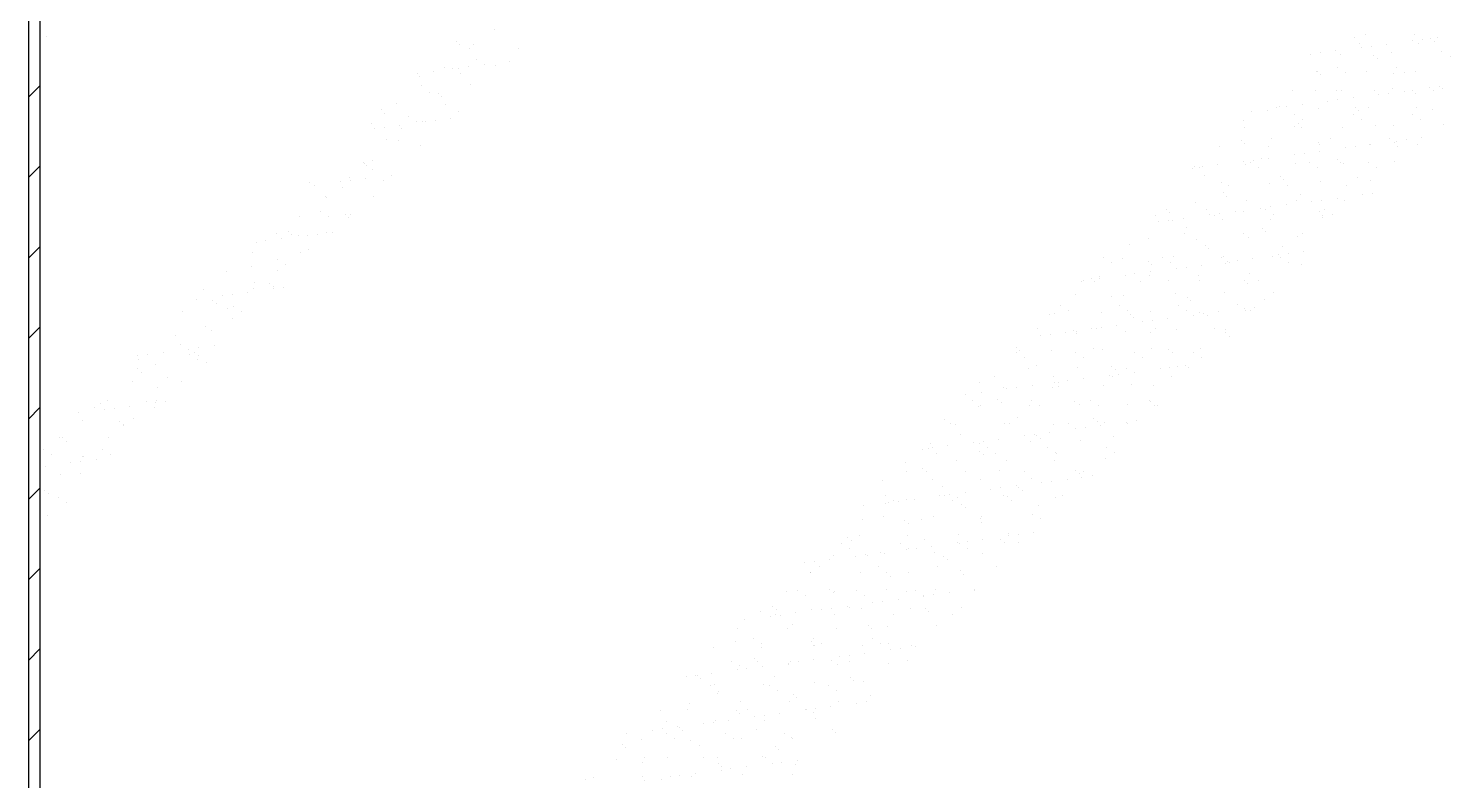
# Model space of a CAD drawing. Header units: inches. Extents: x 11.8 to 54.3, y 10.8 to 35.6.
# Drawn here: x 24.066 to 24.441, y 26.8953 to 27.0936 of the extents above; entities that cross this region are included whole.
import ezdxf

# ---------------------------------------------------------------- set-up
doc = ezdxf.new("R2010")
doc.units = ezdxf.units.IN
doc.header["$MEASUREMENT"] = 0
doc.layers.add('02', color=2, linetype='Continuous')

msp = doc.modelspace()

# ---------------------------------------------------------------- linework, layer by layer
at = {"layer": '02'}
for p, q in [((24.06601, 27.25534), (24.06601, 26.65534)), ((24.06901, 27.25434), (24.06901, 26.70334)), ((24.18883, 27.09343), (24.18883, 27.09343)), ((24.07068, 27.09165), (24.07068, 27.09165)), ((24.17888, 27.09031), (24.17888, 27.09031)), ((24.17981, 27.08947), (24.17981, 27.08947)), ((24.18238, 27.08848), (24.18238, 27.08848)), ((24.18341, 27.08934), (24.18341, 27.08934)), ((24.41576, 27.09119), (24.41576, 27.09119)), ((24.41697, 27.08976), (24.41697, 27.08976)), ((24.41753, 27.08859), (24.41753, 27.08859)), ((24.41868, 27.09204), (24.41868, 27.09204)), ((24.42014, 27.08894), (24.42014, 27.08894)), ((24.4242, 27.08947), (24.4242, 27.08947)), ((24.43099, 27.09037), (24.43099, 27.09037)), ((24.43147, 27.09198), (24.43147, 27.09198)), ((24.43254, 27.08979), (24.43254, 27.08979)), ((24.4336, 27.09071), (24.4336, 27.09071)), ((24.43577, 27.09101), (24.43577, 27.09101)), ((24.43669, 27.09017), (24.43669, 27.09017)), ((24.43766, 27.09124), (24.43766, 27.09124)), ((24.18416, 27.08548), (24.18416, 27.08548)), ((24.19297, 27.08492), (24.19297, 27.08492)), ((24.19517, 27.08842), (24.19517, 27.08842)), ((24.40408, 27.08682), (24.40408, 27.08682)), ((24.40668, 27.08717), (24.40668, 27.08717)), ((24.41074, 27.0877), (24.41074, 27.0877)), ((24.41194, 27.08686), (24.41194, 27.08686)), ((24.42074, 27.08663), (24.42074, 27.08663)), ((24.42166, 27.08578), (24.42166, 27.08578)), ((24.42544, 27.08735), (24.42544, 27.08735)), ((24.43853, 27.08752), (24.43853, 27.08752)), ((24.44104, 27.08618), (24.44104, 27.08618)), ((24.16866, 27.08172), (24.16866, 27.08172)), ((24.16912, 27.08109), (24.16912, 27.08109)), ((24.17272, 27.08226), (24.17272, 27.08226)), ((24.17564, 27.08331), (24.17564, 27.08331)), ((24.17775, 27.083), (24.17775, 27.083)), ((24.17951, 27.08315), (24.17951, 27.08315)), ((24.17986, 27.08166), (24.17986, 27.08166)), ((24.18212, 27.08349), (24.18212, 27.08349)), ((24.18618, 27.08403), (24.18618, 27.08403)), ((24.18914, 27.0838), (24.18914, 27.0838)), ((24.40571, 27.08224), (24.40571, 27.08224)), ((24.40591, 27.08224), (24.40591, 27.08224)), ((24.40663, 27.08139), (24.40663, 27.08139)), ((24.41131, 27.08342), (24.41131, 27.08342)), ((24.41342, 27.08208), (24.41342, 27.08208)), ((24.419, 27.0824), (24.419, 27.0824)), ((24.42601, 27.0818), (24.42601, 27.0818)), ((24.42688, 27.08345), (24.42688, 27.08345)), ((24.42899, 27.08211), (24.42899, 27.08211)), ((24.43179, 27.08234), (24.43179, 27.08234)), ((24.06601, 27.07551), (24.06901, 27.07851)), ((24.16961, 27.07868), (24.16961, 27.07868)), ((24.1827, 27.07885), (24.1827, 27.07885)), ((24.39946, 27.07729), (24.39946, 27.07729)), ((24.40544, 27.07722), (24.40544, 27.07722)), ((24.41098, 27.07741), (24.41098, 27.07741)), ((24.41225, 27.07723), (24.41225, 27.07723)), ((24.42101, 27.07724), (24.42101, 27.07724)), ((24.42576, 27.07771), (24.42576, 27.07771)), ((24.43099, 27.07724), (24.43099, 27.07724)), ((24.4356, 27.07803), (24.4356, 27.07803)), ((24.43658, 27.07727), (24.43658, 27.07727)), ((24.43821, 27.07837), (24.43821, 27.07837)), ((24.43884, 27.07788), (24.43884, 27.07788)), ((24.16316, 27.07374), (24.16316, 27.07374)), ((24.17188, 27.07679), (24.17188, 27.07679)), ((24.1741, 27.07653), (24.1741, 27.07653)), ((24.17502, 27.07569), (24.17502, 27.07569)), ((24.17596, 27.07368), (24.17596, 27.07368)), ((24.40189, 27.07359), (24.40189, 27.07359)), ((24.40869, 27.07448), (24.40869, 27.07448)), ((24.41129, 27.07483), (24.41129, 27.07483)), ((24.41535, 27.07536), (24.41535, 27.07536)), ((24.42214, 27.07626), (24.42214, 27.07626)), ((24.42475, 27.0766), (24.42475, 27.0766)), ((24.42881, 27.07713), (24.42881, 27.07713)), ((24.43191, 27.07639), (24.43191, 27.07639)), ((24.15907, 27.07214), (24.15907, 27.07214)), ((24.15999, 27.0713), (24.15999, 27.0713)), ((24.16621, 27.07045), (24.16621, 27.07045)), ((24.17733, 27.06992), (24.17733, 27.06992)), ((24.17937, 27.0717), (24.17937, 27.0717)), ((24.38844, 27.07182), (24.38844, 27.07182)), ((24.39272, 27.07212), (24.39272, 27.07212)), ((24.39523, 27.07271), (24.39523, 27.07271)), ((24.39595, 27.07302), (24.39595, 27.07302)), ((24.39783, 27.07305), (24.39783, 27.07305)), ((24.39978, 27.07087), (24.39978, 27.07087)), ((24.40622, 27.0726), (24.40622, 27.0726)), ((24.41535, 27.0709), (24.41535, 27.0709)), ((24.41596, 27.07285), (24.41596, 27.07285)), ((24.41688, 27.072), (24.41688, 27.072)), ((24.41931, 27.07277), (24.41931, 27.07277)), ((24.43092, 27.07093), (24.43092, 27.07093)), ((24.4321, 27.07271), (24.4321, 27.07271)), ((24.43626, 27.0724), (24.43626, 27.0724)), ((24.15642, 27.06856), (24.15642, 27.06856)), ((24.15721, 27.06727), (24.15721, 27.06727)), ((24.15981, 27.06761), (24.15981, 27.06761)), ((24.16387, 27.06815), (24.16387, 27.06815)), ((24.16434, 27.06731), (24.16434, 27.06731)), ((24.16832, 27.06911), (24.16832, 27.06911)), ((24.16993, 27.06905), (24.16993, 27.06905)), ((24.17066, 27.06904), (24.17066, 27.06904)), ((24.17327, 27.06938), (24.17327, 27.06938)), ((24.38631, 27.0695), (24.38631, 27.0695)), ((24.38669, 27.06749), (24.38669, 27.06749)), ((24.39978, 27.06766), (24.39978, 27.06766)), ((24.40093, 27.06846), (24.40093, 27.06846)), ((24.40185, 27.06761), (24.40185, 27.06761)), ((24.40188, 27.06953), (24.40188, 27.06953)), ((24.41257, 27.06759), (24.41257, 27.06759)), ((24.41745, 27.06956), (24.41745, 27.06956)), ((24.42123, 27.06802), (24.42123, 27.06802)), ((24.42607, 27.06808), (24.42607, 27.06808)), ((24.43303, 27.06959), (24.43303, 27.06959)), ((24.43916, 27.06825), (24.43916, 27.06825)), ((24.16034, 27.06424), (24.16034, 27.06424)), ((24.16348, 27.0641), (24.16348, 27.0641)), ((24.16932, 27.06275), (24.16932, 27.06275)), ((24.38024, 27.06254), (24.38024, 27.06254)), ((24.3859, 27.06407), (24.3859, 27.06407)), ((24.38682, 27.06323), (24.38682, 27.06323)), ((24.39303, 27.06248), (24.39303, 27.06248)), ((24.3939, 27.06467), (24.3939, 27.06467)), ((24.4062, 27.06363), (24.4062, 27.06363)), ((24.40654, 27.06297), (24.40654, 27.06297)), ((24.40947, 27.0647), (24.40947, 27.0647)), ((24.4159, 27.06249), (24.4159, 27.06249)), ((24.41963, 27.06313), (24.41963, 27.06313)), ((24.41996, 27.06302), (24.41996, 27.06302)), ((24.42505, 27.06472), (24.42505, 27.06472)), ((24.42621, 27.06346), (24.42621, 27.06346)), ((24.42675, 27.06392), (24.42675, 27.06392)), ((24.42713, 27.06261), (24.42713, 27.06261)), ((24.42936, 27.06426), (24.42936, 27.06426)), ((24.43242, 27.06307), (24.43242, 27.06307)), ((24.43342, 27.06479), (24.43342, 27.06479)), ((24.15674, 27.05893), (24.15674, 27.05893)), ((24.38638, 27.0586), (24.38638, 27.0586)), ((24.38898, 27.05894), (24.38898, 27.05894)), ((24.39117, 27.05924), (24.39117, 27.05924)), ((24.39305, 27.05948), (24.39305, 27.05948)), ((24.39984, 27.06037), (24.39984, 27.06037)), ((24.40244, 27.06072), (24.40244, 27.06072)), ((24.4065, 27.06125), (24.4065, 27.06125)), ((24.41118, 27.05907), (24.41118, 27.05907)), ((24.4133, 27.06214), (24.4133, 27.06214)), ((24.06601, 27.0543), (24.06901, 27.0573)), ((24.15429, 27.05836), (24.15429, 27.05836)), ((24.15468, 27.0579), (24.15468, 27.0579)), ((24.15521, 27.05752), (24.15521, 27.05752)), ((24.15679, 27.05656), (24.15679, 27.05656)), ((24.16182, 27.05493), (24.16182, 27.05493)), ((24.37292, 27.05683), (24.37292, 27.05683)), ((24.3735, 27.05737), (24.3735, 27.05737)), ((24.37478, 27.05695), (24.37478, 27.05695)), ((24.37552, 27.05717), (24.37552, 27.05717)), ((24.37614, 27.05485), (24.37614, 27.05485)), ((24.37959, 27.05771), (24.37959, 27.05771)), ((24.387, 27.05785), (24.387, 27.05785)), ((24.38824, 27.05833), (24.38824, 27.05833)), ((24.39035, 27.05698), (24.39035, 27.05698)), ((24.40009, 27.05802), (24.40009, 27.05802)), ((24.40381, 27.05835), (24.40381, 27.05835)), ((24.40592, 27.05701), (24.40592, 27.05701)), ((24.4121, 27.05822), (24.4121, 27.05822)), ((24.41288, 27.05796), (24.41288, 27.05796)), ((24.41938, 27.05838), (24.41938, 27.05838)), ((24.42149, 27.05704), (24.42149, 27.05704)), ((24.42639, 27.05845), (24.42639, 27.05845)), ((24.14018, 27.05313), (24.14018, 27.05313)), ((24.14157, 27.05226), (24.14157, 27.05226)), ((24.14836, 27.05316), (24.14836, 27.05316)), ((24.14881, 27.05169), (24.14881, 27.05169)), ((24.15071, 27.0543), (24.15071, 27.0543)), ((24.15096, 27.0535), (24.15096, 27.0535)), ((24.15502, 27.05403), (24.15502, 27.05403)), ((24.15956, 27.05353), (24.15956, 27.05353)), ((24.38056, 27.05291), (24.38056, 27.05291)), ((24.38237, 27.05212), (24.38237, 27.05212)), ((24.39335, 27.05285), (24.39335, 27.05285)), ((24.39614, 27.05468), (24.39614, 27.05468)), ((24.39707, 27.05384), (24.39707, 27.05384)), ((24.39794, 27.05215), (24.39794, 27.05215)), ((24.40685, 27.05333), (24.40685, 27.05333)), ((24.41351, 27.05217), (24.41351, 27.05217)), ((24.41645, 27.05424), (24.41645, 27.05424)), ((24.41994, 27.0535), (24.41994, 27.0535)), ((24.14426, 27.04936), (24.14426, 27.04936)), ((24.14453, 27.04914), (24.14453, 27.04914)), ((24.15705, 27.04929), (24.15705, 27.04929)), ((24.37381, 27.04773), (24.37381, 27.04773)), ((24.38111, 27.05029), (24.38111, 27.05029)), ((24.38204, 27.04945), (24.38204, 27.04945)), ((24.38732, 27.04822), (24.38732, 27.04822)), ((24.40041, 27.04839), (24.40041, 27.04839)), ((24.40142, 27.04985), (24.40142, 27.04985)), ((24.40445, 27.04803), (24.40445, 27.04803)), ((24.40705, 27.04838), (24.40705, 27.04838)), ((24.41111, 27.04891), (24.41111, 27.04891)), ((24.4132, 27.04833), (24.4132, 27.04833)), ((24.41791, 27.04981), (24.41791, 27.04981)), ((24.42051, 27.05015), (24.42051, 27.05015)), ((24.13752, 27.04418), (24.13752, 27.04418)), ((24.14315, 27.04535), (24.14315, 27.04535)), ((24.14526, 27.04401), (24.14526, 27.04401)), ((24.14951, 27.04458), (24.14951, 27.04458)), ((24.15043, 27.04374), (24.15043, 27.04374)), ((24.15102, 27.04467), (24.15102, 27.04467)), ((24.36325, 27.04441), (24.36325, 27.04441)), ((24.36608, 27.0459), (24.36608, 27.0459)), ((24.367, 27.04506), (24.367, 27.04506)), ((24.37074, 27.0436), (24.37074, 27.0436)), ((24.37671, 27.04578), (24.37671, 27.04578)), ((24.37753, 27.04449), (24.37753, 27.04449)), ((24.37882, 27.04443), (24.37882, 27.04443)), ((24.38013, 27.04483), (24.38013, 27.04483)), ((24.3842, 27.04537), (24.3842, 27.04537)), ((24.38639, 27.04546), (24.38639, 27.04546)), ((24.39099, 27.04626), (24.39099, 27.04626)), ((24.39228, 27.0458), (24.39228, 27.0458)), ((24.39359, 27.0466), (24.39359, 27.0466)), ((24.39439, 27.04446), (24.39439, 27.04446)), ((24.39766, 27.04714), (24.39766, 27.04714)), ((24.40639, 27.04529), (24.40639, 27.04529)), ((24.40717, 27.0437), (24.40717, 27.0437)), ((24.40731, 27.04444), (24.40731, 27.04444)), ((24.40785, 27.04583), (24.40785, 27.04583)), ((24.40996, 27.04449), (24.40996, 27.04449)), ((24.13447, 27.0402), (24.13447, 27.0402)), ((24.14458, 27.03972), (24.14458, 27.03972)), ((24.14618, 27.03992), (24.14618, 27.03992)), ((24.36407, 27.04272), (24.36407, 27.04272)), ((24.36667, 27.04306), (24.36667, 27.04306)), ((24.36779, 27.04311), (24.36779, 27.04311)), ((24.37135, 27.04107), (24.37135, 27.04107)), ((24.38087, 27.04327), (24.38087, 27.04327)), ((24.39136, 27.0409), (24.39136, 27.0409)), ((24.39228, 27.04006), (24.39228, 27.04006)), ((24.39366, 27.04321), (24.39366, 27.04321)), ((24.06601, 27.03309), (24.06901, 27.03609)), ((24.12605, 27.03727), (24.12605, 27.03727)), ((24.12865, 27.03762), (24.12865, 27.03762)), ((24.13149, 27.03955), (24.13149, 27.03955)), ((24.13272, 27.03815), (24.13272, 27.03815)), ((24.1354, 27.03935), (24.1354, 27.03935)), ((24.13728, 27.03914), (24.13728, 27.03914)), ((24.13951, 27.03905), (24.13951, 27.03905)), ((24.14211, 27.03939), (24.14211, 27.03939)), ((24.35632, 27.03668), (24.35632, 27.03668)), ((24.36134, 27.03816), (24.36134, 27.03816)), ((24.37084, 27.03957), (24.37084, 27.03957)), ((24.37413, 27.0381), (24.37413, 27.0381)), ((24.37633, 27.03651), (24.37633, 27.03651)), ((24.38641, 27.0396), (24.38641, 27.0396)), ((24.38763, 27.03859), (24.38763, 27.03859)), ((24.39663, 27.03607), (24.39663, 27.03607)), ((24.40072, 27.03875), (24.40072, 27.03875)), ((24.40198, 27.03963), (24.40198, 27.03963)), ((24.12504, 27.03461), (24.12504, 27.03461)), ((24.13162, 27.0328), (24.13162, 27.0328)), ((24.13783, 27.03455), (24.13783, 27.03455)), ((24.13975, 27.03537), (24.13975, 27.03537)), ((24.34961, 27.0332), (24.34961, 27.0332)), ((24.3546, 27.03299), (24.3546, 27.03299)), ((24.36518, 27.03323), (24.36518, 27.03323)), ((24.3681, 27.03347), (24.3681, 27.03347)), ((24.37725, 27.03567), (24.37725, 27.03567)), ((24.38075, 27.03326), (24.38075, 27.03326)), ((24.38119, 27.03364), (24.38119, 27.03364)), ((24.38474, 27.03249), (24.38474, 27.03249)), ((24.38881, 27.03303), (24.38881, 27.03303)), ((24.39398, 27.03358), (24.39398, 27.03358)), ((24.3956, 27.03392), (24.3956, 27.03392)), ((24.39632, 27.03328), (24.39632, 27.03328)), ((24.3982, 27.03427), (24.3982, 27.03427)), ((24.40226, 27.0348), (24.40226, 27.0348)), ((24.1183, 27.02943), (24.1183, 27.02943)), ((24.12472, 27.03098), (24.12472, 27.03098)), ((24.1318, 27.02992), (24.1318, 27.02992)), ((24.13373, 27.03146), (24.13373, 27.03146)), ((24.35172, 27.03186), (24.35172, 27.03186)), ((24.35522, 27.02861), (24.35522, 27.02861)), ((24.35782, 27.02895), (24.35782, 27.02895)), ((24.3613, 27.03212), (24.3613, 27.03212)), ((24.36165, 27.02853), (24.36165, 27.02853)), ((24.36189, 27.02949), (24.36189, 27.02949)), ((24.36222, 27.03128), (24.36222, 27.03128)), ((24.36729, 27.03188), (24.36729, 27.03188)), ((24.36868, 27.03038), (24.36868, 27.03038)), ((24.37128, 27.03072), (24.37128, 27.03072)), ((24.37444, 27.02847), (24.37444, 27.02847)), ((24.37535, 27.03126), (24.37535, 27.03126)), ((24.3816, 27.03168), (24.3816, 27.03168)), ((24.38214, 27.03215), (24.38214, 27.03215)), ((24.38286, 27.03191), (24.38286, 27.03191)), ((24.38795, 27.02895), (24.38795, 27.02895)), ((24.39843, 27.03194), (24.39843, 27.03194)), ((24.40161, 27.03151), (24.40161, 27.03151)), ((24.11227, 27.02481), (24.11227, 27.02481)), ((24.12536, 27.02497), (24.12536, 27.02497)), ((24.12575, 27.0266), (24.12575, 27.0266)), ((24.12969, 27.02642), (24.12969, 27.02642)), ((24.13061, 27.02557), (24.13061, 27.02557)), ((24.13066, 27.02494), (24.13066, 27.02494)), ((24.13326, 27.02528), (24.13326, 27.02528)), ((24.34374, 27.02699), (24.34374, 27.02699)), ((24.34436, 27.02718), (24.34436, 27.02718)), ((24.34627, 27.02774), (24.34627, 27.02774)), ((24.34719, 27.02689), (24.34719, 27.02689)), ((24.34843, 27.02771), (24.34843, 27.02771)), ((24.34857, 27.02836), (24.34857, 27.02836)), ((24.35931, 27.02702), (24.35931, 27.02702)), ((24.36657, 27.02729), (24.36657, 27.02729)), ((24.37488, 27.02705), (24.37488, 27.02705)), ((24.38658, 27.02712), (24.38658, 27.02712)), ((24.3875, 27.02628), (24.3875, 27.02628)), ((24.39045, 27.02708), (24.39045, 27.02708)), ((24.11041, 27.02227), (24.11041, 27.02227)), ((24.11466, 27.02203), (24.11466, 27.02203)), ((24.11558, 27.02118), (24.11558, 27.02118)), ((24.1172, 27.02316), (24.1172, 27.02316)), ((24.1198, 27.02351), (24.1198, 27.02351)), ((24.12387, 27.02404), (24.12387, 27.02404)), ((24.34212, 27.02341), (24.34212, 27.02341)), ((24.35154, 27.0229), (24.35154, 27.0229)), ((24.35491, 27.02335), (24.35491, 27.02335)), ((24.36842, 27.02384), (24.36842, 27.02384)), ((24.37155, 27.02273), (24.37155, 27.02273)), ((24.37247, 27.02189), (24.37247, 27.02189)), ((24.3815, 27.02401), (24.3815, 27.02401)), ((24.39185, 27.02229), (24.39185, 27.02229)), ((24.39429, 27.02394), (24.39429, 27.02394)), ((24.10662, 27.01888), (24.10662, 27.01888)), ((24.11861, 27.0198), (24.11861, 27.0198)), ((24.12008, 27.02025), (24.12008, 27.02025)), ((24.12219, 27.01891), (24.12219, 27.01891)), ((24.33538, 27.01824), (24.33538, 27.01824)), ((24.33651, 27.01852), (24.33651, 27.01852)), ((24.33807, 27.02065), (24.33807, 27.02065)), ((24.34018, 27.01931), (24.34018, 27.01931)), ((24.34888, 27.01873), (24.34888, 27.01873)), ((24.35365, 27.02068), (24.35365, 27.02068)), ((24.35575, 27.01934), (24.35575, 27.01934)), ((24.35652, 27.01834), (24.35652, 27.01834)), ((24.35744, 27.0175), (24.35744, 27.0175)), ((24.36197, 27.01889), (24.36197, 27.01889)), ((24.36922, 27.02071), (24.36922, 27.02071)), ((24.37132, 27.01936), (24.37132, 27.01936)), ((24.37329, 27.01804), (24.37329, 27.01804)), ((24.37476, 27.01883), (24.37476, 27.01883)), ((24.37589, 27.01838), (24.37589, 27.01838)), ((24.37682, 27.0179), (24.37682, 27.0179)), ((24.37996, 27.01892), (24.37996, 27.01892)), ((24.38479, 27.02074), (24.38479, 27.02074)), ((24.38675, 27.01981), (24.38675, 27.01981)), ((24.38689, 27.01939), (24.38689, 27.01939)), ((24.38826, 27.01932), (24.38826, 27.01932)), ((24.38935, 27.02016), (24.38935, 27.02016)), ((24.06601, 27.01187), (24.06901, 27.01487)), ((24.11258, 27.01517), (24.11258, 27.01517)), ((24.11421, 27.01405), (24.11421, 27.01405)), ((24.11993, 27.0172), (24.11993, 27.0172)), ((24.3322, 27.01444), (24.3322, 27.01444)), ((24.33958, 27.0136), (24.33958, 27.0136)), ((24.34149, 27.01396), (24.34149, 27.01396)), ((24.34244, 27.01378), (24.34244, 27.01378)), ((24.34637, 27.0145), (24.34637, 27.0145)), ((24.34777, 27.01447), (24.34777, 27.01447)), ((24.34897, 27.01484), (24.34897, 27.01484)), ((24.35304, 27.01537), (24.35304, 27.01537)), ((24.35523, 27.01372), (24.35523, 27.01372)), ((24.35983, 27.01627), (24.35983, 27.01627)), ((24.36179, 27.01351), (24.36179, 27.01351)), ((24.36243, 27.01661), (24.36243, 27.01661)), ((24.36334, 27.0145), (24.36334, 27.0145)), ((24.3665, 27.01715), (24.3665, 27.01715)), ((24.36873, 27.0142), (24.36873, 27.0142)), ((24.37891, 27.01453), (24.37891, 27.01453)), ((24.38182, 27.01437), (24.38182, 27.01437)), ((24.1049, 27.01281), (24.1049, 27.01281)), ((24.10614, 27.01023), (24.10614, 27.01023)), ((24.11502, 27.00993), (24.11502, 27.00993)), ((24.33291, 27.01273), (24.33291, 27.01273)), ((24.33552, 27.01307), (24.33552, 27.01307)), ((24.34241, 27.01311), (24.34241, 27.01311)), ((24.3818, 27.01334), (24.3818, 27.01334)), ((24.38272, 27.0125), (24.38272, 27.0125)), ((24.09489, 27.00728), (24.09489, 27.00728)), ((24.09509, 27.00633), (24.09509, 27.00633)), ((24.0975, 27.00762), (24.0975, 27.00762)), ((24.10156, 27.00816), (24.10156, 27.00816)), ((24.10835, 27.00905), (24.10835, 27.00905)), ((24.10855, 27.00771), (24.10855, 27.00771)), ((24.10988, 27.00825), (24.10988, 27.00825)), ((24.11066, 27.00636), (24.11066, 27.00636)), ((24.1108, 27.0074), (24.1108, 27.0074)), ((24.11095, 27.0094), (24.11095, 27.0094)), ((24.32646, 27.00957), (24.32646, 27.00957)), ((24.32654, 27.0081), (24.32654, 27.0081)), ((24.32738, 27.00872), (24.32738, 27.00872)), ((24.32865, 27.00676), (24.32865, 27.00676)), ((24.33569, 27.00861), (24.33569, 27.00861)), ((24.34211, 27.00813), (24.34211, 27.00813)), ((24.34422, 27.00679), (24.34422, 27.00679)), ((24.34676, 27.00913), (24.34676, 27.00913)), ((24.3492, 27.00909), (24.3492, 27.00909)), ((24.35768, 27.00816), (24.35768, 27.00816)), ((24.35979, 27.00682), (24.35979, 27.00682)), ((24.36228, 27.00926), (24.36228, 27.00926)), ((24.36677, 27.00895), (24.36677, 27.00895)), ((24.36769, 27.00811), (24.36769, 27.00811)), ((24.37325, 27.00819), (24.37325, 27.00819)), ((24.37507, 27.0092), (24.37507, 27.0092)), ((24.37536, 27.00684), (24.37536, 27.00684)), ((24.09485, 27.00386), (24.09485, 27.00386)), ((24.09577, 27.00302), (24.09577, 27.00302)), ((24.09939, 27.00505), (24.09939, 27.00505)), ((24.1129, 27.00554), (24.1129, 27.00554)), ((24.32966, 27.00398), (24.32966, 27.00398)), ((24.33173, 27.00474), (24.33173, 27.00474)), ((24.34275, 27.00415), (24.34275, 27.00415)), ((24.35174, 27.00457), (24.35174, 27.00457)), ((24.35266, 27.00372), (24.35266, 27.00372)), ((24.35358, 27.0025), (24.35358, 27.0025)), ((24.35554, 27.00408), (24.35554, 27.00408)), ((24.35765, 27.00304), (24.35765, 27.00304)), ((24.36444, 27.00393), (24.36444, 27.00393)), ((24.36704, 27.00427), (24.36704, 27.00427)), ((24.36904, 27.00457), (24.36904, 27.00457)), ((24.37111, 27.00481), (24.37111, 27.00481)), ((24.37204, 27.00412), (24.37204, 27.00412)), ((24.09336, 27.00043), (24.09336, 27.00043)), ((24.10012, 26.99903), (24.10012, 26.99903)), ((24.10268, 27.0015), (24.10268, 27.0015)), ((24.10645, 27.00059), (24.10645, 27.00059)), ((24.3167, 27.00035), (24.3167, 27.00035)), ((24.32067, 27.00189), (24.32067, 27.00189)), ((24.32322, 26.99903), (24.32322, 26.99903)), ((24.32406, 26.99861), (24.32406, 26.99861)), ((24.32667, 26.99896), (24.32667, 26.99896)), ((24.33073, 26.99949), (24.33073, 26.99949)), ((24.33601, 26.99897), (24.33601, 26.99897)), ((24.33624, 27.00192), (24.33624, 27.00192)), ((24.33671, 27.00018), (24.33671, 27.00018)), ((24.33752, 27.00039), (24.33752, 27.00039)), ((24.33763, 26.99933), (24.33763, 26.99933)), ((24.34013, 27.00073), (24.34013, 27.00073)), ((24.34419, 27.00126), (24.34419, 27.00126)), ((24.34951, 26.99946), (24.34951, 26.99946)), ((24.35098, 27.00216), (24.35098, 27.00216)), ((24.35181, 27.00195), (24.35181, 27.00195)), ((24.35701, 26.99974), (24.35701, 26.99974)), ((24.3626, 26.99962), (24.3626, 26.99962)), ((24.36738, 27.00198), (24.36738, 27.00198)), ((24.08692, 26.99548), (24.08692, 26.99548)), ((24.09702, 26.99516), (24.09702, 26.99516)), ((24.0995, 26.99494), (24.0995, 26.99494)), ((24.09971, 26.99542), (24.09971, 26.99542)), ((24.10211, 26.99528), (24.10211, 26.99528)), ((24.31321, 26.99719), (24.31321, 26.99719)), ((24.31501, 26.99555), (24.31501, 26.99555)), ((24.31727, 26.99772), (24.31727, 26.99772)), ((24.32167, 26.99579), (24.32167, 26.99579)), ((24.3226, 26.99494), (24.3226, 26.99494)), ((24.33058, 26.99558), (24.33058, 26.99558)), ((24.34198, 26.99535), (24.34198, 26.99535)), ((24.34615, 26.99561), (24.34615, 26.99561)), ((24.36172, 26.99564), (24.36172, 26.99564)), ((24.36198, 26.99517), (24.36198, 26.99517)), ((24.06601, 26.99066), (24.06901, 26.99366)), ((24.07925, 26.99228), (24.07925, 26.99228)), ((24.08356, 26.99379), (24.08356, 26.99379)), ((24.08509, 26.99464), (24.08509, 26.99464)), ((24.08604, 26.99317), (24.08604, 26.99317)), ((24.08865, 26.99351), (24.08865, 26.99351)), ((24.09271, 26.99405), (24.09271, 26.99405)), ((24.09913, 26.99381), (24.09913, 26.99381)), ((24.31647, 26.99386), (24.31647, 26.99386)), ((24.31712, 26.99421), (24.31712, 26.99421)), ((24.32695, 26.99096), (24.32695, 26.99096)), ((24.32998, 26.99434), (24.32998, 26.99434)), ((24.33269, 26.99424), (24.33269, 26.99424)), ((24.34306, 26.99451), (24.34306, 26.99451)), ((24.34826, 26.99427), (24.34826, 26.99427)), ((24.35586, 26.99445), (24.35586, 26.99445)), ((24.36291, 26.99433), (24.36291, 26.99433)), ((24.36383, 26.99429), (24.36383, 26.99429)), ((24.08018, 26.99031), (24.08018, 26.99031)), ((24.09007, 26.99008), (24.09007, 26.99008)), ((24.09099, 26.98924), (24.09099, 26.98924)), ((24.09115, 26.98895), (24.09115, 26.98895)), ((24.09368, 26.99079), (24.09368, 26.99079)), ((24.30757, 26.99056), (24.30757, 26.99056)), ((24.30914, 26.98935), (24.30914, 26.98935)), ((24.31044, 26.98923), (24.31044, 26.98923)), ((24.32353, 26.9894), (24.32353, 26.9894)), ((24.32471, 26.98937), (24.32471, 26.98937)), ((24.33632, 26.98934), (24.33632, 26.98934)), ((24.34028, 26.9894), (24.34028, 26.9894)), ((24.34213, 26.98805), (24.34213, 26.98805)), ((24.34474, 26.98839), (24.34474, 26.98839)), ((24.34695, 26.99079), (24.34695, 26.99079)), ((24.34787, 26.98994), (24.34787, 26.98994)), ((24.3488, 26.98893), (24.3488, 26.98893)), ((24.34983, 26.98982), (24.34983, 26.98982)), ((24.35559, 26.98982), (24.35559, 26.98982)), ((24.35585, 26.98943), (24.35585, 26.98943)), ((24.35819, 26.99016), (24.35819, 26.99016)), ((24.07415, 26.98568), (24.07415, 26.98568)), ((24.07504, 26.98569), (24.07504, 26.98569)), ((24.07596, 26.98485), (24.07596, 26.98485)), ((24.08723, 26.98585), (24.08723, 26.98585)), ((24.304, 26.98429), (24.304, 26.98429)), ((24.30842, 26.98361), (24.30842, 26.98361)), ((24.31192, 26.98657), (24.31192, 26.98657)), ((24.31522, 26.9845), (24.31522, 26.9845)), ((24.31679, 26.98422), (24.31679, 26.98422)), ((24.31782, 26.98485), (24.31782, 26.98485)), ((24.32188, 26.98538), (24.32188, 26.98538)), ((24.32867, 26.98628), (24.32867, 26.98628)), ((24.33029, 26.98471), (24.33029, 26.98471)), ((24.33128, 26.98662), (24.33128, 26.98662)), ((24.33192, 26.9864), (24.33192, 26.9864)), ((24.33284, 26.98555), (24.33284, 26.98555)), ((24.33534, 26.98715), (24.33534, 26.98715)), ((24.34338, 26.98488), (24.34338, 26.98488)), ((24.35222, 26.98596), (24.35222, 26.98596)), ((24.06992, 26.98258), (24.06992, 26.98258)), ((24.07202, 26.98124), (24.07202, 26.98124)), ((24.08031, 26.98086), (24.08031, 26.98086)), ((24.08049, 26.98067), (24.08049, 26.98067)), ((24.08386, 26.97994), (24.08386, 26.97994)), ((24.08549, 26.98261), (24.08549, 26.98261)), ((24.0876, 26.98126), (24.0876, 26.98126)), ((24.30176, 26.98273), (24.30176, 26.98273)), ((24.30348, 26.983), (24.30348, 26.983)), ((24.30436, 26.98307), (24.30436, 26.98307)), ((24.30559, 26.98166), (24.30559, 26.98166)), ((24.31689, 26.98201), (24.31689, 26.98201)), ((24.31781, 26.98117), (24.31781, 26.98117)), ((24.31905, 26.98303), (24.31905, 26.98303)), ((24.32116, 26.98169), (24.32116, 26.98169)), ((24.32385, 26.97976), (24.32385, 26.97976)), ((24.33462, 26.98306), (24.33462, 26.98306)), ((24.33673, 26.98172), (24.33673, 26.98172)), ((24.33719, 26.98157), (24.33719, 26.98157)), ((24.35014, 26.98019), (24.35014, 26.98019)), ((24.35019, 26.98309), (24.35019, 26.98309)), ((24.3523, 26.98175), (24.3523, 26.98175)), ((24.0704, 26.97817), (24.0704, 26.97817)), ((24.07446, 26.97604), (24.07446, 26.97604)), ((24.07719, 26.97906), (24.07719, 26.97906)), ((24.07962, 26.9764), (24.07962, 26.9764)), ((24.0798, 26.9794), (24.0798, 26.9794)), ((24.29725, 26.97911), (24.29725, 26.97911)), ((24.2976, 26.9768), (24.2976, 26.9768)), ((24.30186, 26.97762), (24.30186, 26.97762)), ((24.30278, 26.97678), (24.30278, 26.97678)), ((24.31076, 26.9796), (24.31076, 26.9796)), ((24.31318, 26.97683), (24.31318, 26.97683)), ((24.32216, 26.97718), (24.32216, 26.97718)), ((24.32875, 26.97685), (24.32875, 26.97685)), ((24.33664, 26.9797), (24.33664, 26.9797)), ((24.34217, 26.97701), (24.34217, 26.97701)), ((24.34309, 26.97616), (24.34309, 26.97616)), ((24.34432, 26.97688), (24.34432, 26.97688)), ((24.06601, 26.96945), (24.06901, 26.97245)), ((24.29122, 26.97448), (24.29122, 26.97448)), ((24.30431, 26.97465), (24.30431, 26.97465)), ((24.30713, 26.97279), (24.30713, 26.97279)), ((24.3171, 26.97459), (24.3171, 26.97459)), ((24.32243, 26.97251), (24.32243, 26.97251)), ((24.32649, 26.97304), (24.32649, 26.97304)), ((24.32714, 26.97262), (24.32714, 26.97262)), ((24.33061, 26.97508), (24.33061, 26.97508)), ((24.33328, 26.97394), (24.33328, 26.97394)), ((24.33589, 26.97428), (24.33589, 26.97428)), ((24.33995, 26.97481), (24.33995, 26.97481)), ((24.34369, 26.97524), (24.34369, 26.97524)), ((24.34674, 26.97571), (24.34674, 26.97571)), ((24.07025, 26.97191), (24.07025, 26.97191)), ((24.07117, 26.97107), (24.07117, 26.97107)), ((24.07395, 26.97006), (24.07395, 26.97006)), ((24.07606, 26.96872), (24.07606, 26.96872)), ((24.29194, 26.97046), (24.29194, 26.97046)), ((24.29291, 26.96862), (24.29291, 26.96862)), ((24.29405, 26.96911), (24.29405, 26.96911)), ((24.29551, 26.96896), (24.29551, 26.96896)), ((24.29757, 26.96948), (24.29757, 26.96948)), ((24.29958, 26.9695), (24.29958, 26.9695)), ((24.30637, 26.97039), (24.30637, 26.97039)), ((24.30751, 26.97048), (24.30751, 26.97048)), ((24.30897, 26.97074), (24.30897, 26.97074)), ((24.30962, 26.96914), (24.30962, 26.96914)), ((24.31107, 26.96996), (24.31107, 26.96996)), ((24.31303, 26.97127), (24.31303, 26.97127)), ((24.31983, 26.97216), (24.31983, 26.97216)), ((24.32309, 26.97051), (24.32309, 26.97051)), ((24.32416, 26.97013), (24.32416, 26.97013)), ((24.32519, 26.96917), (24.32519, 26.96917)), ((24.32806, 26.97177), (24.32806, 26.97177)), ((24.33695, 26.97007), (24.33695, 26.97007)), ((24.33866, 26.97054), (24.33866, 26.97054)), ((24.07095, 26.96529), (24.07095, 26.96529)), ((24.28612, 26.96773), (24.28612, 26.96773)), ((24.29154, 26.96485), (24.29154, 26.96485)), ((24.2921, 26.9684), (24.2921, 26.9684)), ((24.30463, 26.96502), (24.30463, 26.96502)), ((24.31211, 26.96823), (24.31211, 26.96823)), ((24.31303, 26.96739), (24.31303, 26.96739)), ((24.31742, 26.96496), (24.31742, 26.96496)), ((24.33092, 26.96544), (24.33092, 26.96544)), ((24.33241, 26.96779), (24.33241, 26.96779)), ((24.28607, 26.96425), (24.28607, 26.96425)), ((24.29708, 26.96384), (24.29708, 26.96384)), ((24.298, 26.963), (24.298, 26.963)), ((24.30164, 26.96428), (24.30164, 26.96428)), ((24.31721, 26.9643), (24.31721, 26.9643)), ((24.31738, 26.9634), (24.31738, 26.9634)), ((24.33278, 26.96433), (24.33278, 26.96433)), ((24.28041, 26.95791), (24.28041, 26.95791)), ((24.28205, 26.95945), (24.28205, 26.95945)), ((24.28297, 26.95861), (24.28297, 26.95861)), ((24.28509, 26.9599), (24.28509, 26.9599)), ((24.29598, 26.95793), (24.29598, 26.95793)), ((24.29788, 26.95984), (24.29788, 26.95984)), ((24.30235, 26.95901), (24.30235, 26.95901)), ((24.31098, 26.95805), (24.31098, 26.95805)), ((24.31139, 26.96033), (24.31139, 26.96033)), ((24.31155, 26.95796), (24.31155, 26.95796)), ((24.31358, 26.9584), (24.31358, 26.9584)), ((24.31764, 26.95893), (24.31764, 26.95893)), ((24.32236, 26.95884), (24.32236, 26.95884)), ((24.32328, 26.958), (24.32328, 26.958)), ((24.32444, 26.95983), (24.32444, 26.95983)), ((24.32448, 26.9605), (24.32448, 26.9605)), ((24.32704, 26.96017), (24.32704, 26.96017)), ((24.32712, 26.95799), (24.32712, 26.95799)), ((24.3311, 26.9607), (24.3311, 26.9607)), ((24.27727, 26.95362), (24.27727, 26.95362)), ((24.27835, 26.95473), (24.27835, 26.95473)), ((24.28252, 26.95656), (24.28252, 26.95656)), ((24.28406, 26.95451), (24.28406, 26.95451)), ((24.28666, 26.95485), (24.28666, 26.95485)), ((24.28732, 26.95462), (24.28732, 26.95462)), ((24.29073, 26.95539), (24.29073, 26.95539)), ((24.29185, 26.95522), (24.29185, 26.95522)), ((24.29752, 26.95628), (24.29752, 26.95628)), ((24.29809, 26.95659), (24.29809, 26.95659)), ((24.30012, 26.95662), (24.30012, 26.95662)), ((24.30419, 26.95716), (24.30419, 26.95716)), ((24.30494, 26.95538), (24.30494, 26.95538)), ((24.30733, 26.95445), (24.30733, 26.95445)), ((24.30825, 26.95361), (24.30825, 26.95361)), ((24.31366, 26.95662), (24.31366, 26.95662)), ((24.31773, 26.95532), (24.31773, 26.95532)), ((24.06601, 26.94823), (24.06901, 26.95123)), ((24.2706, 26.95274), (24.2706, 26.95274)), ((24.27229, 26.95024), (24.27229, 26.95024)), ((24.27232, 26.9501), (24.27232, 26.9501)), ((24.2732, 26.95308), (24.2732, 26.95308)), ((24.27454, 26.9517), (24.27454, 26.9517)), ((24.28541, 26.95027), (24.28541, 26.95027)), ((24.29011, 26.95173), (24.29011, 26.95173)), ((24.2923, 26.95006), (24.2923, 26.95006)), ((24.2982, 26.95021), (24.2982, 26.95021)), ((24.30568, 26.95176), (24.30568, 26.95176)), ((24.3117, 26.95069), (24.3117, 26.95069)), ((24.32125, 26.95178), (24.32125, 26.95178)), ((24.29322, 26.94922), (24.29322, 26.94922)), ((24.3126, 26.94962), (24.3126, 26.94962)), ((24.26587, 26.94516), (24.26587, 26.94516)), ((24.26888, 26.94536), (24.26888, 26.94536)), ((24.27099, 26.94401), (24.27099, 26.94401)), ((24.27727, 26.94567), (24.27727, 26.94567)), ((24.27819, 26.94483), (24.27819, 26.94483)), ((24.27866, 26.9451), (24.27866, 26.9451)), ((24.28445, 26.94539), (24.28445, 26.94539)), ((24.28656, 26.94404), (24.28656, 26.94404)), ((24.29127, 26.94251), (24.29127, 26.94251)), ((24.29217, 26.94558), (24.29217, 26.94558)), ((24.29534, 26.94305), (24.29534, 26.94305)), ((24.29757, 26.94523), (24.29757, 26.94523)), ((24.30002, 26.94541), (24.30002, 26.94541)), ((24.30213, 26.94407), (24.30213, 26.94407)), ((24.30213, 26.94394), (24.30213, 26.94394)), ((24.30473, 26.94429), (24.30473, 26.94429)), ((24.30526, 26.94575), (24.30526, 26.94575)), ((24.3088, 26.94482), (24.3088, 26.94482)), ((24.31559, 26.94572), (24.31559, 26.94572)), ((24.31559, 26.94544), (24.31559, 26.94544)), ((24.25913, 26.93998), (24.25913, 26.93998)), ((24.26175, 26.93863), (24.26175, 26.93863)), ((24.26224, 26.94129), (24.26224, 26.94129)), ((24.26301, 26.93915), (24.26301, 26.93915)), ((24.26316, 26.94044), (24.26316, 26.94044)), ((24.26435, 26.93897), (24.26435, 26.93897)), ((24.26842, 26.93951), (24.26842, 26.93951)), ((24.27264, 26.94047), (24.27264, 26.94047)), ((24.27521, 26.9404), (24.27521, 26.9404)), ((24.27781, 26.94074), (24.27781, 26.94074)), ((24.27858, 26.93918), (24.27858, 26.93918)), ((24.28188, 26.94128), (24.28188, 26.94128)), ((24.28254, 26.94084), (24.28254, 26.94084)), ((24.28572, 26.94064), (24.28572, 26.94064)), ((24.28867, 26.94217), (24.28867, 26.94217)), ((24.29415, 26.93921), (24.29415, 26.93921)), ((24.29851, 26.94057), (24.29851, 26.94057)), ((24.30254, 26.94067), (24.30254, 26.94067)), ((24.30347, 26.93983), (24.30347, 26.93983)), ((24.30972, 26.93924), (24.30972, 26.93924)), ((24.31202, 26.94106), (24.31202, 26.94106)), ((24.2531, 26.93536), (24.2531, 26.93536)), ((24.25496, 26.93773), (24.25496, 26.93773)), ((24.26619, 26.93552), (24.26619, 26.93552)), ((24.26751, 26.93646), (24.26751, 26.93646)), ((24.27898, 26.93546), (24.27898, 26.93546)), ((24.28751, 26.93628), (24.28751, 26.93628)), ((24.28844, 26.93544), (24.28844, 26.93544)), ((24.29248, 26.93595), (24.29248, 26.93595)), ((24.30557, 26.93611), (24.30557, 26.93611)), ((24.25248, 26.93207), (24.25248, 26.93207)), ((24.25735, 26.93281), (24.25735, 26.93281)), ((24.25945, 26.93147), (24.25945, 26.93147)), ((24.27248, 26.9319), (24.27248, 26.9319)), ((24.27292, 26.93284), (24.27292, 26.93284)), ((24.2734, 26.93105), (24.2734, 26.93105)), ((24.27503, 26.93149), (24.27503, 26.93149)), ((24.28604, 26.931), (24.28604, 26.931)), ((24.28849, 26.93287), (24.28849, 26.93287)), ((24.2906, 26.93152), (24.2906, 26.93152)), ((24.29279, 26.93145), (24.29279, 26.93145)), ((24.06601, 26.92702), (24.06901, 26.93002)), ((24.24666, 26.93041), (24.24666, 26.93041)), ((24.25745, 26.92751), (24.25745, 26.92751)), ((24.25945, 26.93035), (24.25945, 26.93035)), ((24.27295, 26.93083), (24.27295, 26.93083)), ((24.27982, 26.92806), (24.27982, 26.92806)), ((24.28242, 26.9284), (24.28242, 26.9284)), ((24.28649, 26.92894), (24.28649, 26.92894)), ((24.29328, 26.92983), (24.29328, 26.92983)), ((24.29588, 26.93018), (24.29588, 26.93018)), ((24.29883, 26.93094), (24.29883, 26.93094)), ((24.29995, 26.93071), (24.29995, 26.93071)), ((24.24611, 26.92362), (24.24611, 26.92362)), ((24.25147, 26.9266), (24.25147, 26.9266)), ((24.2529, 26.92452), (24.2529, 26.92452)), ((24.25342, 26.92572), (24.25342, 26.92572)), ((24.2555, 26.92486), (24.2555, 26.92486)), ((24.25837, 26.92666), (24.25837, 26.92666)), ((24.25957, 26.92539), (24.25957, 26.92539)), ((24.26636, 26.92629), (24.26636, 26.92629)), ((24.2665, 26.92589), (24.2665, 26.92589)), ((24.26705, 26.92663), (24.26705, 26.92663)), ((24.26896, 26.92663), (24.26896, 26.92663)), ((24.27303, 26.92717), (24.27303, 26.92717)), ((24.27775, 26.92707), (24.27775, 26.92707)), ((24.27929, 26.92583), (24.27929, 26.92583)), ((24.28262, 26.92666), (24.28262, 26.92666)), ((24.2928, 26.92631), (24.2928, 26.92631)), ((24.29776, 26.92689), (24.29776, 26.92689)), ((24.23944, 26.92275), (24.23944, 26.92275)), ((24.24205, 26.92309), (24.24205, 26.92309)), ((24.24242, 26.92312), (24.24242, 26.92312)), ((24.24334, 26.92227), (24.24334, 26.92227)), ((24.24581, 26.92026), (24.24581, 26.92026)), ((24.24697, 26.92078), (24.24697, 26.92078)), ((24.25976, 26.92071), (24.25976, 26.92071)), ((24.26138, 26.92029), (24.26138, 26.92029)), ((24.26272, 26.92268), (24.26272, 26.92268)), ((24.27326, 26.9212), (24.27326, 26.9212)), ((24.27696, 26.92032), (24.27696, 26.92032)), ((24.28273, 26.92251), (24.28273, 26.92251)), ((24.28365, 26.92166), (24.28365, 26.92166)), ((24.28635, 26.92137), (24.28635, 26.92137)), ((24.24769, 26.91829), (24.24769, 26.91829)), ((24.24792, 26.91892), (24.24792, 26.91892)), ((24.25373, 26.91609), (24.25373, 26.91609)), ((24.26349, 26.91895), (24.26349, 26.91895)), ((24.26682, 26.91625), (24.26682, 26.91625)), ((24.2677, 26.91812), (24.2677, 26.91812)), ((24.26862, 26.91727), (24.26862, 26.91727)), ((24.27906, 26.91897), (24.27906, 26.91897)), ((24.27961, 26.91619), (24.27961, 26.91619)), ((24.28703, 26.91606), (24.28703, 26.91606)), ((24.288, 26.91767), (24.288, 26.91767)), ((24.23266, 26.9139), (24.23266, 26.9139)), ((24.23994, 26.91405), (24.23994, 26.91405)), ((24.24023, 26.9156), (24.24023, 26.9156)), ((24.25267, 26.91373), (24.25267, 26.91373)), ((24.25359, 26.91288), (24.25359, 26.91288)), ((24.25551, 26.91408), (24.25551, 26.91408)), ((24.26011, 26.91252), (24.26011, 26.91252)), ((24.26418, 26.91306), (24.26418, 26.91306)), ((24.27097, 26.91395), (24.27097, 26.91395)), ((24.27108, 26.91411), (24.27108, 26.91411)), ((24.27297, 26.91329), (24.27297, 26.91329)), ((24.27357, 26.91429), (24.27357, 26.91429)), ((24.27764, 26.91483), (24.27764, 26.91483)), ((24.28443, 26.91572), (24.28443, 26.91572)), ((24.06601, 26.90581), (24.06901, 26.90881)), ((24.23059, 26.90863), (24.23059, 26.90863)), ((24.2332, 26.90898), (24.2332, 26.90898)), ((24.2342, 26.91097), (24.2342, 26.91097)), ((24.23726, 26.90951), (24.23726, 26.90951)), ((24.23764, 26.90934), (24.23764, 26.90934)), ((24.23856, 26.9085), (24.23856, 26.9085)), ((24.24405, 26.91041), (24.24405, 26.91041)), ((24.24666, 26.91075), (24.24666, 26.91075)), ((24.24729, 26.91114), (24.24729, 26.91114)), ((24.25072, 26.91128), (24.25072, 26.91128)), ((24.25751, 26.91218), (24.25751, 26.91218)), ((24.25794, 26.9089), (24.25794, 26.9089)), ((24.26008, 26.91108), (24.26008, 26.91108)), ((24.27358, 26.91157), (24.27358, 26.91157)), ((24.27795, 26.90873), (24.27795, 26.90873)), ((24.22261, 26.90495), (24.22261, 26.90495)), ((24.2238, 26.90774), (24.2238, 26.90774)), ((24.22775, 26.90603), (24.22775, 26.90603)), ((24.23428, 26.90771), (24.23428, 26.90771)), ((24.23639, 26.90637), (24.23639, 26.90637)), ((24.24054, 26.90597), (24.24054, 26.90597)), ((24.24985, 26.90774), (24.24985, 26.90774)), ((24.25196, 26.9064), (24.25196, 26.9064)), ((24.25405, 26.90645), (24.25405, 26.90645)), ((24.26542, 26.90777), (24.26542, 26.90777)), ((24.26713, 26.90662), (24.26713, 26.90662)), ((24.26753, 26.90642), (24.26753, 26.90642)), ((24.27887, 26.90788), (24.27887, 26.90788)), ((24.22353, 26.90411), (24.22353, 26.90411)), ((24.22841, 26.9015), (24.22841, 26.9015)), ((24.23451, 26.90134), (24.23451, 26.90134)), ((24.24291, 26.90451), (24.24291, 26.90451)), ((24.24398, 26.90153), (24.24398, 26.90153)), ((24.2476, 26.90151), (24.2476, 26.90151)), ((24.25955, 26.90156), (24.25955, 26.90156)), ((24.26039, 26.90145), (24.26039, 26.90145)), ((24.26292, 26.90434), (24.26292, 26.90434)), ((24.26384, 26.90349), (24.26384, 26.90349)), ((24.22101, 26.90085), (24.22101, 26.90085)), ((24.22788, 26.90012), (24.22788, 26.90012)), ((24.24789, 26.89995), (24.24789, 26.89995)), ((24.24866, 26.89807), (24.24866, 26.89807)), ((24.24881, 26.8991), (24.24881, 26.8991)), ((24.25127, 26.89841), (24.25127, 26.89841)), ((24.25533, 26.89895), (24.25533, 26.89895)), ((24.26212, 26.89984), (24.26212, 26.89984)), ((24.26472, 26.90018), (24.26472, 26.90018)), ((24.26819, 26.89951), (24.26819, 26.89951)), ((24.26879, 26.90072), (24.26879, 26.90072)), ((24.21285, 26.89573), (24.21285, 26.89573)), ((24.21498, 26.89623), (24.21498, 26.89623)), ((24.22807, 26.89639), (24.22807, 26.89639)), ((24.22841, 26.8954), (24.22841, 26.8954)), ((24.23286, 26.89556), (24.23286, 26.89556)), ((24.2352, 26.8963), (24.2352, 26.8963)), ((24.23781, 26.89664), (24.23781, 26.89664)), ((24.24086, 26.89633), (24.24086, 26.89633)), ((24.24187, 26.89717), (24.24187, 26.89717)), ((24.25436, 26.89682), (24.25436, 26.89682)), ((24.26745, 26.89699), (24.26745, 26.89699))]:
    msp.add_line(p, q, dxfattribs=at)

doc.saveas('drawing.dxf')
